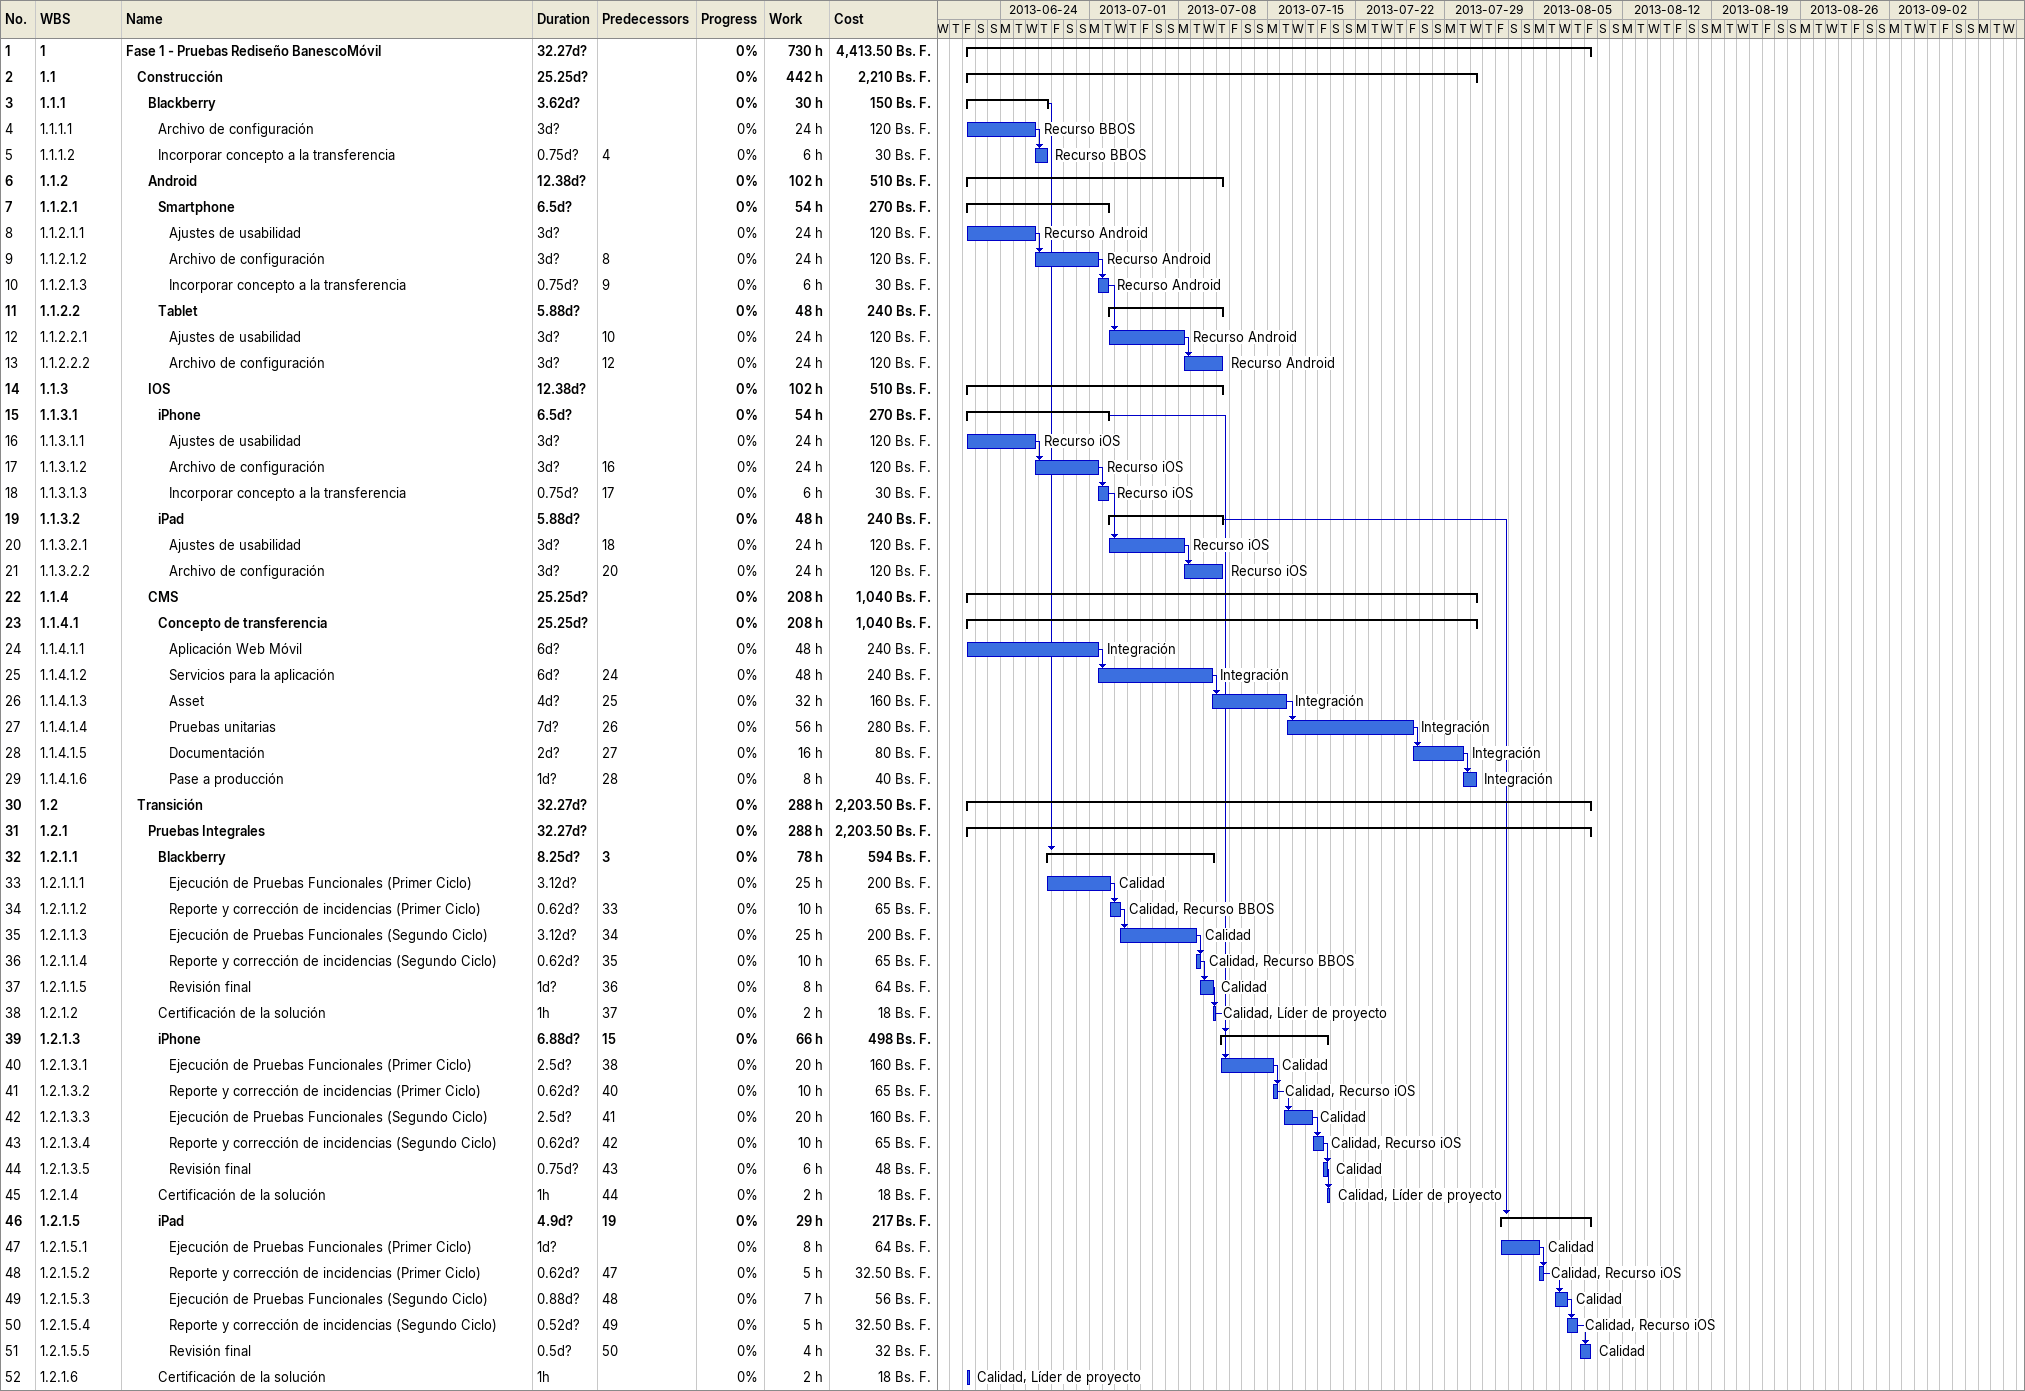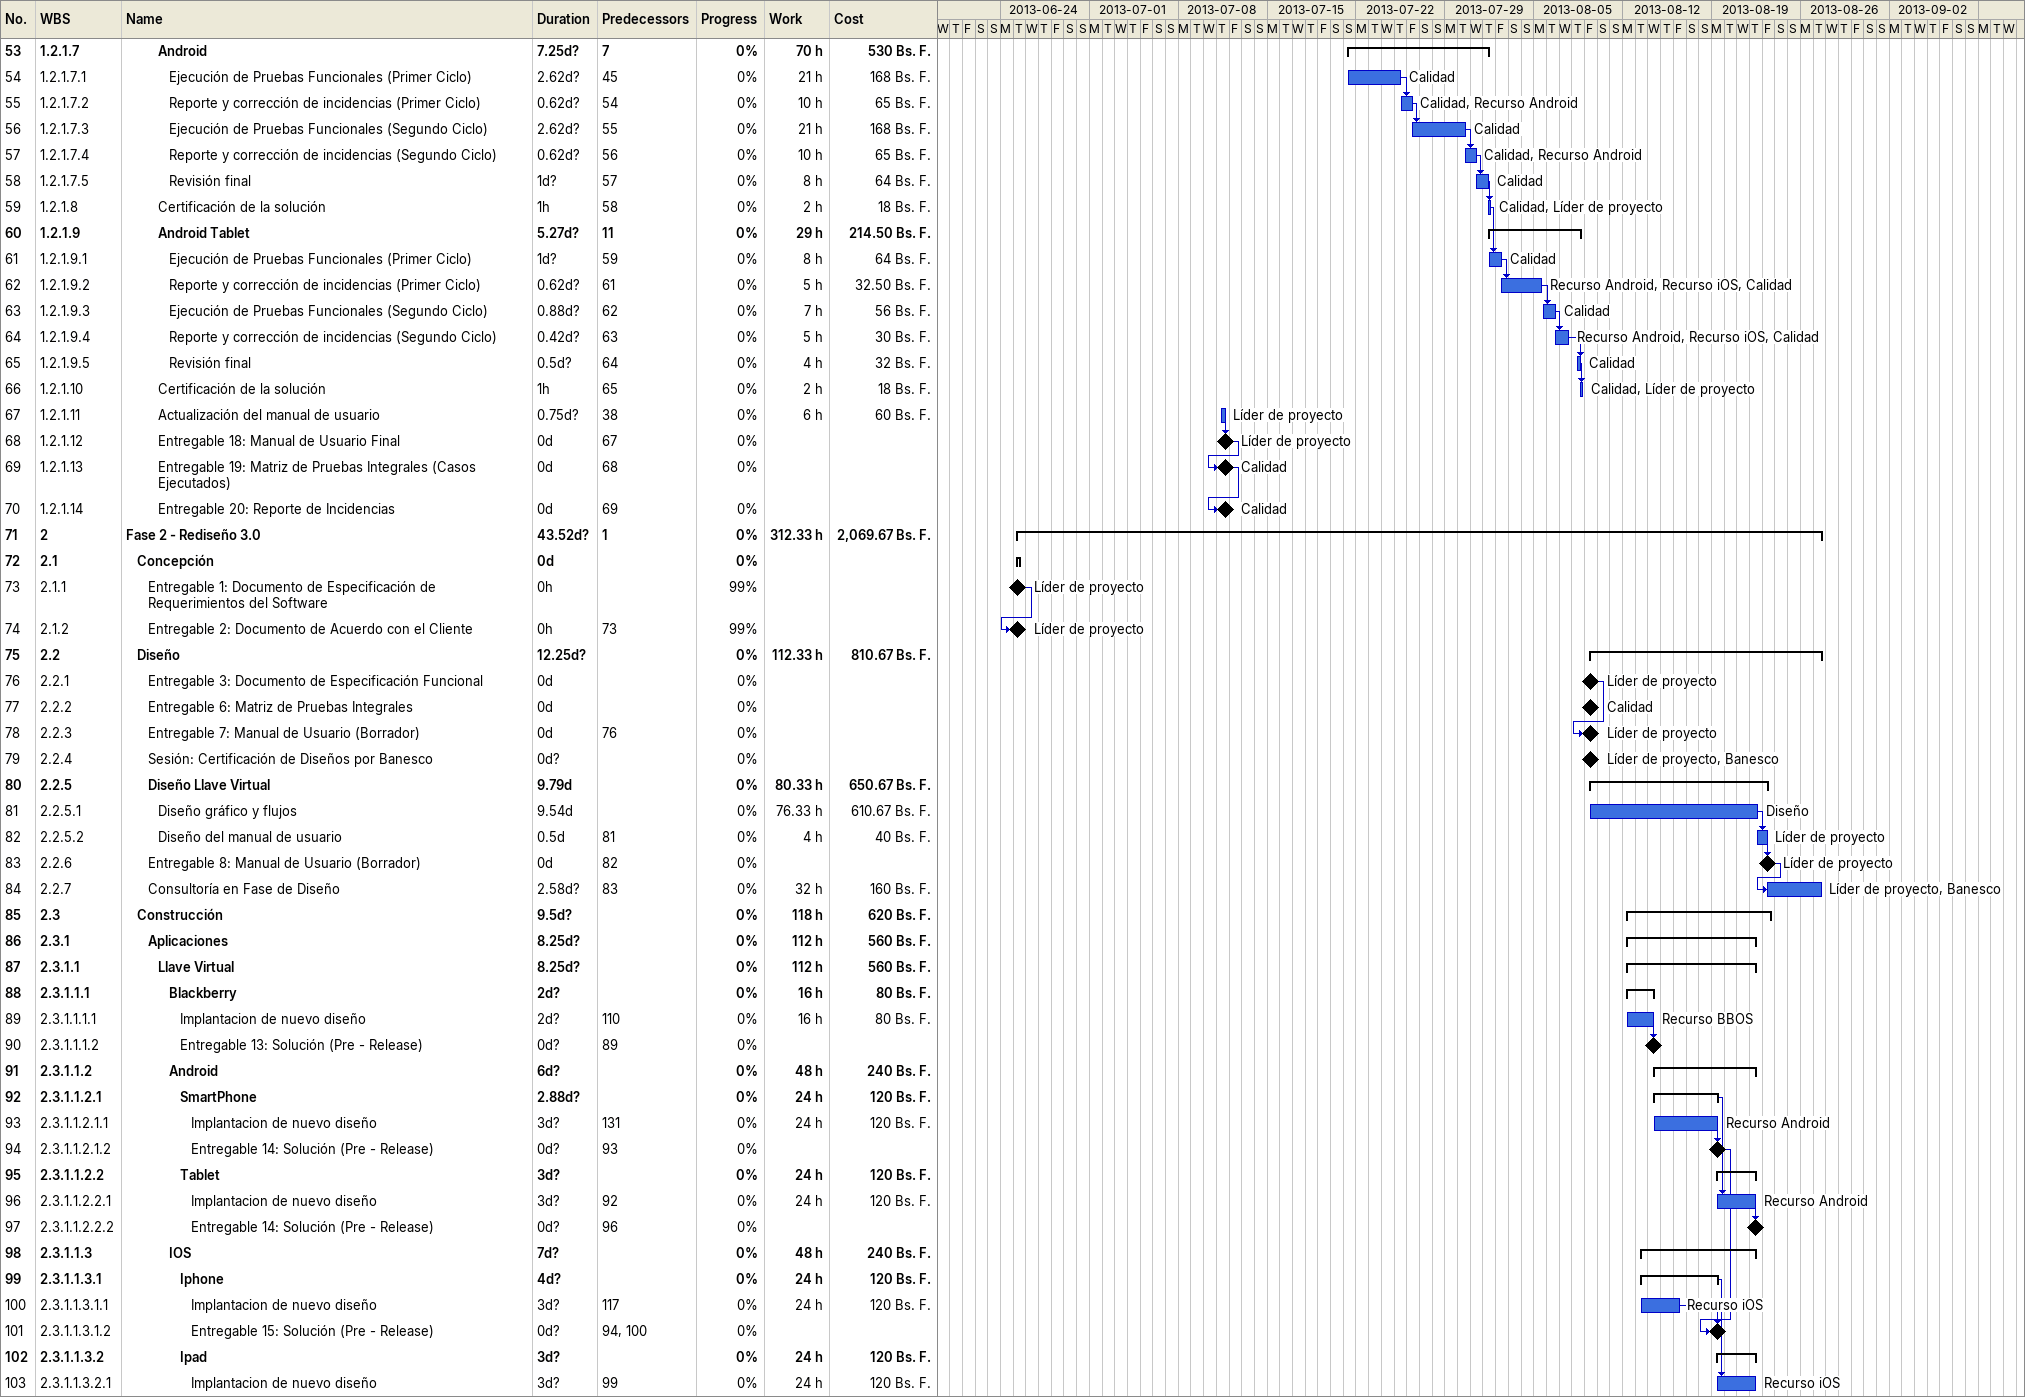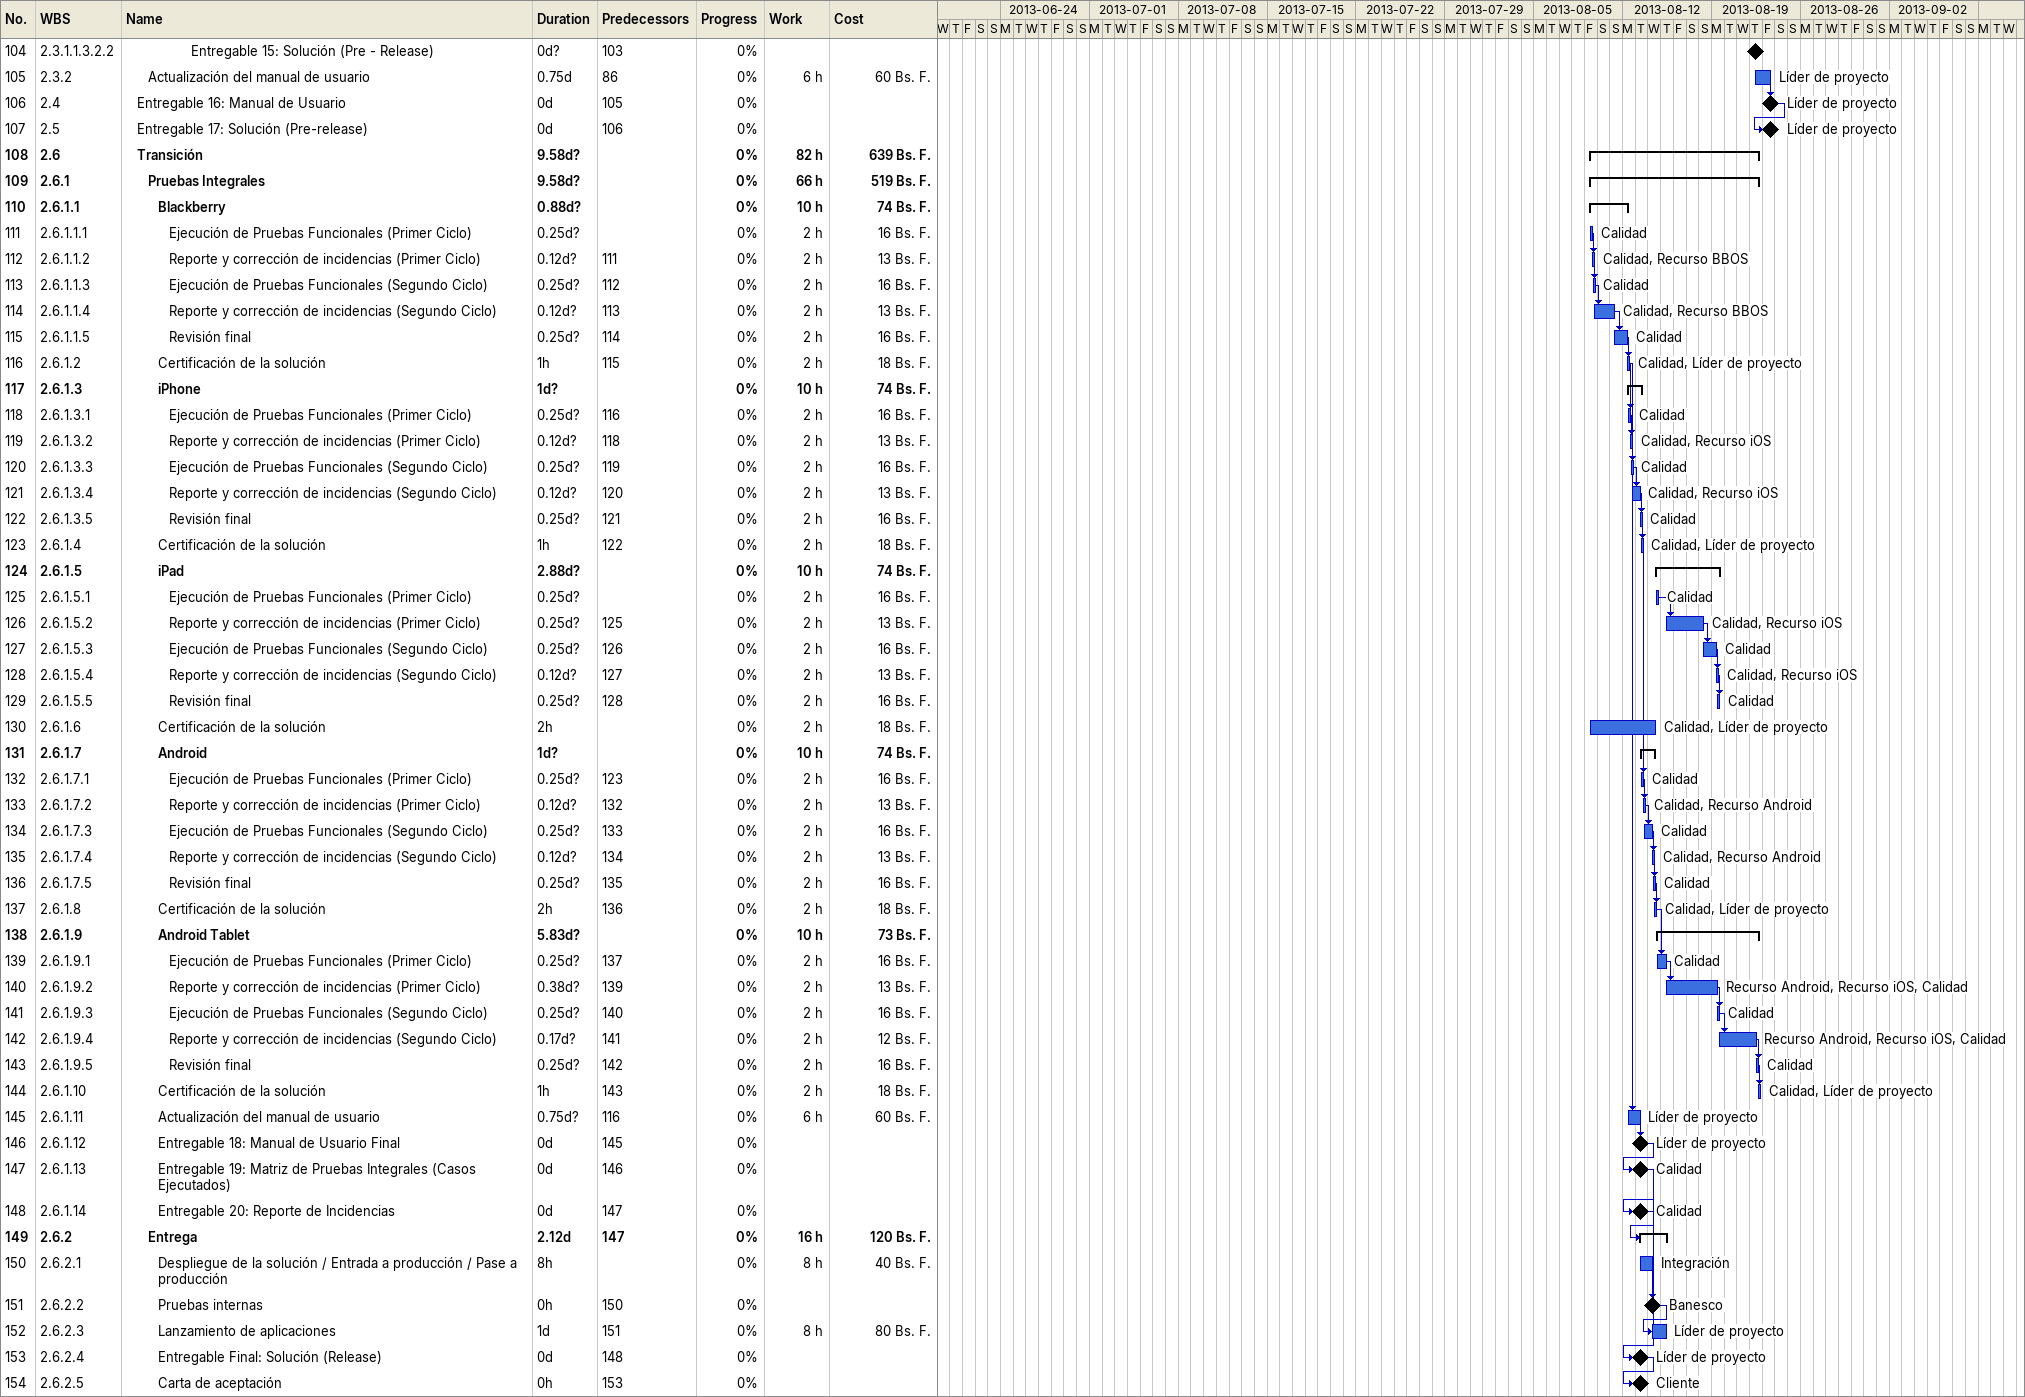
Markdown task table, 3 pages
| ID | WBS | Task | Duration | Start | Finish | Predecessors | Resources | % complete | Work (h) | Cost (Bs. F.) |
|---|---|---|---|---|---|---|---|---|---|---|
| 1 | 1 | **Fase 1 - Pruebas Rediseño BanescoMóvil** | 32.27d? | 2013-06-21 | 2013-08-09 |  |  | 0 | 730 | 4413.50 |
| 2 | 1.1 | **Construcción** | 25.25d? | 2013-06-21 | 2013-07-31 |  |  | 0 | 442 | 2210 |
| 3 | 1.1.1 | **Blackberry** | 3.62d? | 2013-06-21 | 2013-06-27 |  |  | 0 | 30 | 150 |
| 4 | 1.1.1.1 | Archivo de configuración | 3d? | 2013-06-21 | 2013-06-26 |  | Recurso BBOS | 0 | 24 | 120 |
| 5 | 1.1.1.2 | Incorporar concepto a la transferencia | 0.75d? | 2013-06-26 | 2013-06-27 | 4 | Recurso BBOS | 0 | 6 | 30 |
| 6 | 1.1.2 | **Android** | 12.38d? | 2013-06-21 | 2013-07-11 |  |  | 0 | 102 | 510 |
| 7 | 1.1.2.1 | **Smartphone** | 6.5d? | 2013-06-21 | 2013-07-02 |  |  | 0 | 54 | 270 |
| 8 | 1.1.2.1.1 | Ajustes de usabilidad | 3d? | 2013-06-21 | 2013-06-26 |  | Recurso Android | 0 | 24 | 120 |
| 9 | 1.1.2.1.2 | Archivo de configuración | 3d? | 2013-06-26 | 2013-07-01 | 8 | Recurso Android | 0 | 24 | 120 |
| 10 | 1.1.2.1.3 | Incorporar concepto a la transferencia | 0.75d? | 2013-07-01 | 2013-07-02 | 9 | Recurso Android | 0 | 6 | 30 |
| 11 | 1.1.2.2 | **Tablet** | 5.88d? | 2013-07-02 | 2013-07-11 |  |  | 0 | 48 | 240 |
| 12 | 1.1.2.2.1 | Ajustes de usabilidad | 3d? | 2013-07-02 | 2013-07-08 | 10 | Recurso Android | 0 | 24 | 120 |
| 13 | 1.1.2.2.2 | Archivo de configuración | 3d? | 2013-07-08 | 2013-07-11 | 12 | Recurso Android | 0 | 24 | 120 |
| 14 | 1.1.3 | **IOS** | 12.38d? | 2013-06-21 | 2013-07-11 |  |  | 0 | 102 | 510 |
| 15 | 1.1.3.1 | **iPhone** | 6.5d? | 2013-06-21 | 2013-07-02 |  |  | 0 | 54 | 270 |
| 16 | 1.1.3.1.1 | Ajustes de usabilidad | 3d? | 2013-06-21 | 2013-06-26 |  | Recurso iOS | 0 | 24 | 120 |
| 17 | 1.1.3.1.2 | Archivo de configuración | 3d? | 2013-06-26 | 2013-07-01 | 16 | Recurso iOS | 0 | 24 | 120 |
| 18 | 1.1.3.1.3 | Incorporar concepto a la transferencia | 0.75d? | 2013-07-01 | 2013-07-02 | 17 | Recurso iOS | 0 | 6 | 30 |
| 19 | 1.1.3.2 | **iPad** | 5.88d? | 2013-07-02 | 2013-07-11 |  |  | 0 | 48 | 240 |
| 20 | 1.1.3.2.1 | Ajustes de usabilidad | 3d? | 2013-07-02 | 2013-07-08 | 18 | Recurso iOS | 0 | 24 | 120 |
| 21 | 1.1.3.2.2 | Archivo de configuración | 3d? | 2013-07-08 | 2013-07-11 | 20 | Recurso iOS | 0 | 24 | 120 |
| 22 | 1.1.4 | **CMS** | 25.25d? | 2013-06-21 | 2013-07-31 |  |  | 0 | 208 | 1040 |
| 23 | 1.1.4.1 | **Concepto de transferencia** | 25.25d? | 2013-06-21 | 2013-07-31 |  |  | 0 | 208 | 1040 |
| 24 | 1.1.4.1.1 | Aplicación Web Móvil | 6d? | 2013-06-21 | 2013-07-01 |  | Integración | 0 | 48 | 240 |
| 25 | 1.1.4.1.2 | Servicios para la aplicación | 6d? | 2013-07-01 | 2013-07-10 | 24 | Integración | 0 | 48 | 240 |
| 26 | 1.1.4.1.3 | Asset | 4d? | 2013-07-10 | 2013-07-16 | 25 | Integración | 0 | 32 | 160 |
| 27 | 1.1.4.1.4 | Pruebas unitarias | 7d? | 2013-07-16 | 2013-07-26 | 26 | Integración | 0 | 56 | 280 |
| 28 | 1.1.4.1.5 | Documentación | 2d? | 2013-07-26 | 2013-07-30 | 27 | Integración | 0 | 16 | 80 |
| 29 | 1.1.4.1.6 | Pase a producción | 1d? | 2013-07-30 | 2013-07-31 | 28 | Integración | 0 | 8 | 40 |
| 30 | 1.2 | **Transición** | 32.27d? | 2013-06-21 | 2013-08-09 |  |  | 0 | 288 | 2203.50 |
| 31 | 1.2.1 | **Pruebas Integrales** | 32.27d? | 2013-06-21 | 2013-08-09 |  |  | 0 | 288 | 2203.50 |
| 32 | 1.2.1.1 | **Blackberry** | 8.25d? | 2013-06-27 | 2013-07-10 | 3 |  | 0 | 78 | 594 |
| 33 | 1.2.1.1.1 | Ejecución de Pruebas Funcionales (Primer Ciclo) | 3.12d? | 2013-06-27 | 2013-07-02 |  | Calidad | 0 | 25 | 200 |
| 34 | 1.2.1.1.2 | Reporte y corrección de incidencias (Primer Ciclo) | 0.62d? | 2013-07-02 | 2013-07-03 | 33 | Calidad, Recurso BBOS | 0 | 10 | 65 |
| 35 | 1.2.1.1.3 | Ejecución de Pruebas Funcionales (Segundo Ciclo) | 3.12d? | 2013-07-03 | 2013-07-09 | 34 | Calidad | 0 | 25 | 200 |
| 36 | 1.2.1.1.4 | Reporte y corrección de incidencias (Segundo Ciclo) | 0.62d? | 2013-07-09 | 2013-07-09 | 35 | Calidad, Recurso BBOS | 0 | 10 | 65 |
| 37 | 1.2.1.1.5 | Revisión final | 1d? | 2013-07-09 | 2013-07-10 | 36 | Calidad | 0 | 8 | 64 |
| 38 | 1.2.1.2 | Certificación de la solución | 1h | 2013-07-10 | 2013-07-10 | 37 | Calidad, Líder de proyecto | 0 | 2 | 18 |
| 39 | 1.2.1.3 | **iPhone** | 6.88d? | 2013-07-11 | 2013-07-19 | 15 |  | 0 | 66 | 498 |
| 40 | 1.2.1.3.1 | Ejecución de Pruebas Funcionales (Primer Ciclo) | 2.5d? | 2013-07-11 | 2013-07-15 | 38 | Calidad | 0 | 20 | 160 |
| 41 | 1.2.1.3.2 | Reporte y corrección de incidencias (Primer Ciclo) | 0.62d? | 2013-07-15 | 2013-07-15 | 40 | Calidad, Recurso iOS | 0 | 10 | 65 |
| 42 | 1.2.1.3.3 | Ejecución de Pruebas Funcionales (Segundo Ciclo) | 2.5d? | 2013-07-16 | 2013-07-18 | 41 | Calidad | 0 | 20 | 160 |
| 43 | 1.2.1.3.4 | Reporte y corrección de incidencias (Segundo Ciclo) | 0.62d? | 2013-07-18 | 2013-07-19 | 42 | Calidad, Recurso iOS | 0 | 10 | 65 |
| 44 | 1.2.1.3.5 | Revisión final | 0.75d? | 2013-07-19 | 2013-07-19 | 43 | Calidad | 0 | 6 | 48 |
| 45 | 1.2.1.4 | Certificación de la solución | 1h | 2013-07-19 | 2013-07-19 | 44 | Calidad, Líder de proyecto | 0 | 2 | 18 |
| 46 | 1.2.1.5 | **iPad** | 4.9d? | 2013-08-02 | 2013-08-09 | 19 |  | 0 | 29 | 217 |
| 47 | 1.2.1.5.1 | Ejecución de Pruebas Funcionales (Primer Ciclo) | 1d? | 2013-08-02 | 2013-08-05 |  | Calidad | 0 | 8 | 64 |
| 48 | 1.2.1.5.2 | Reporte y corrección de incidencias (Primer Ciclo) | 0.62d? | 2013-08-05 | 2013-08-05 | 47 | Calidad, Recurso iOS | 0 | 5 | 32.50 |
| 49 | 1.2.1.5.3 | Ejecución de Pruebas Funcionales (Segundo Ciclo) | 0.88d? | 2013-08-06 | 2013-08-07 | 48 | Calidad | 0 | 7 | 56 |
| 50 | 1.2.1.5.4 | Reporte y corrección de incidencias (Segundo Ciclo) | 0.52d? | 2013-08-07 | 2013-08-08 | 49 | Calidad, Recurso iOS | 0 | 5 | 32.50 |
| 51 | 1.2.1.5.5 | Revisión final | 0.5d? | 2013-08-08 | 2013-08-09 | 50 | Calidad | 0 | 4 | 32 |
| 52 | 1.2.1.6 | Certificación de la solución | 1h | 2013-06-21 | 2013-06-21 |  | Calidad, Líder de proyecto | 0 | 2 | 18 |
| 53 | 1.2.1.7 | **Android** | 7.25d? | 2013-07-21 | 2013-08-01 | 7 |  | 0 | 70 | 530 |
| 54 | 1.2.1.7.1 | Ejecución de Pruebas Funcionales (Primer Ciclo) | 2.62d? | 2013-07-21 | 2013-07-25 | 45 | Calidad | 0 | 21 | 168 |
| 55 | 1.2.1.7.2 | Reporte y corrección de incidencias (Primer Ciclo) | 0.62d? | 2013-07-25 | 2013-07-26 | 54 | Calidad, Recurso Android | 0 | 10 | 65 |
| 56 | 1.2.1.7.3 | Ejecución de Pruebas Funcionales (Segundo Ciclo) | 2.62d? | 2013-07-26 | 2013-07-30 | 55 | Calidad | 0 | 21 | 168 |
| 57 | 1.2.1.7.4 | Reporte y corrección de incidencias (Segundo Ciclo) | 0.62d? | 2013-07-30 | 2013-07-31 | 56 | Calidad, Recurso Android | 0 | 10 | 65 |
| 58 | 1.2.1.7.5 | Revisión final | 1d? | 2013-07-31 | 2013-08-01 | 57 | Calidad | 0 | 8 | 64 |
| 59 | 1.2.1.8 | Certificación de la solución | 1h | 2013-08-01 | 2013-08-01 | 58 | Calidad, Líder de proyecto | 0 | 2 | 18 |
| 60 | 1.2.1.9 | **Android Tablet** | 5.27d? | 2013-08-01 | 2013-08-08 | 11 |  | 0 | 29 | 214.50 |
| 61 | 1.2.1.9.1 | Ejecución de Pruebas Funcionales (Primer Ciclo) | 1d? | 2013-08-01 | 2013-08-02 | 59 | Calidad | 0 | 8 | 64 |
| 62 | 1.2.1.9.2 | Reporte y corrección de incidencias (Primer Ciclo) | 0.62d? | 2013-08-02 | 2013-08-05 | 61 | Recurso Android, Recurso iOS, Calidad | 0 | 5 | 32.50 |
| 63 | 1.2.1.9.3 | Ejecución de Pruebas Funcionales (Segundo Ciclo) | 0.88d? | 2013-08-05 | 2013-08-06 | 62 | Calidad | 0 | 7 | 56 |
| 64 | 1.2.1.9.4 | Reporte y corrección de incidencias (Segundo Ciclo) | 0.42d? | 2013-08-06 | 2013-08-07 | 63 | Recurso Android, Recurso iOS, Calidad | 0 | 5 | 30 |
| 65 | 1.2.1.9.5 | Revisión final | 0.5d? | 2013-08-08 | 2013-08-08 | 64 | Calidad | 0 | 4 | 32 |
| 66 | 1.2.1.10 | Certificación de la solución | 1h | 2013-08-08 | 2013-08-08 | 65 | Calidad, Líder de proyecto | 0 | 2 | 18 |
| 67 | 1.2.1.11 | Actualización del manual de usuario | 0.75d? | 2013-07-11 | 2013-07-11 | 38 | Líder de proyecto | 0 | 6 | 60 |
| 68 | 1.2.1.12 | Entregable 18: Manual de Usuario Final | 0d | 2013-07-11 | 2013-07-11 | 67 | Líder de proyecto | 0 |  |  |
| 69 | 1.2.1.13 | Entregable 19: Matriz de Pruebas Integrales (Casos Ejecutados) | 0d | 2013-07-11 | 2013-07-11 | 68 | Calidad | 0 |  |  |
| 70 | 1.2.1.14 | Entregable 20: Reporte de Incidencias | 0d | 2013-07-11 | 2013-07-11 | 69 | Calidad | 0 |  |  |
| 71 | 2 | **Fase 2 - Rediseño 3.0** | 43.52d? | 2013-06-25 | 2013-08-27 | 1 |  | 0 | 312.33 | 2069.67 |
| 72 | 2.1 | **Concepción** | 0d | 2013-06-25 | 2013-06-25 |  |  | 0 |  |  |
| 73 | 2.1.1 | Entregable 1: Documento de Especificación de Requerimientos del Software | 0h | 2013-06-25 | 2013-06-25 |  | Líder de proyecto | 99 |  |  |
| 74 | 2.1.2 | Entregable 2: Documento de Acuerdo con el Cliente | 0h | 2013-06-25 | 2013-06-25 | 73 | Líder de proyecto | 99 |  |  |
| 75 | 2.2 | **Diseño** | 12.25d? | 2013-08-09 | 2013-08-27 |  |  | 0 | 112.33 | 810.67 |
| 76 | 2.2.1 | Entregable 3: Documento de Especificación Funcional | 0d | 2013-08-09 | 2013-08-09 |  | Líder de proyecto | 0 |  |  |
| 77 | 2.2.2 | Entregable 6: Matriz de Pruebas Integrales | 0d | 2013-08-09 | 2013-08-09 |  | Calidad | 0 |  |  |
| 78 | 2.2.3 | Entregable 7: Manual de Usuario (Borrador) | 0d | 2013-08-09 | 2013-08-09 | 76 | Líder de proyecto | 0 |  |  |
| 79 | 2.2.4 | Sesión: Certificación de Diseños por Banesco | 0d? | 2013-08-09 | 2013-08-09 |  | Líder de proyecto, Banesco | 0 |  |  |
| 80 | 2.2.5 | **Diseño Llave Virtual** | 9.79d | 2013-08-09 | 2013-08-23 |  |  | 0 | 80.33 | 650.67 |
| 81 | 2.2.5.1 | Diseño gráfico y flujos | 9.54d | 2013-08-09 | 2013-08-22 |  | Diseño | 0 | 76.33 | 610.67 |
| 82 | 2.2.5.2 | Diseño del manual de usuario | 0.5d | 2013-08-22 | 2013-08-23 | 81 | Líder de proyecto | 0 | 4 | 40 |
| 83 | 2.2.6 | Entregable 8: Manual de Usuario (Borrador) | 0d | 2013-08-23 | 2013-08-23 | 82 | Líder de proyecto | 0 |  |  |
| 84 | 2.2.7 | Consultoría en Fase de Diseño | 2.58d? | 2013-08-23 | 2013-08-27 | 83 | Líder de proyecto, Banesco | 0 | 32 | 160 |
| 85 | 2.3 | **Construcción** | 9.5d? | 2013-08-12 | 2013-08-23 |  |  | 0 | 118 | 620 |
| 86 | 2.3.1 | **Aplicaciones** | 8.25d? | 2013-08-12 | 2013-08-22 |  |  | 0 | 112 | 560 |
| 87 | 2.3.1.1 | **Llave Virtual** | 8.25d? | 2013-08-12 | 2013-08-22 |  |  | 0 | 112 | 560 |
| 88 | 2.3.1.1.1 | **Blackberry** | 2d? | 2013-08-12 | 2013-08-14 |  |  | 0 | 16 | 80 |
| 89 | 2.3.1.1.1.1 | Implantacion de nuevo diseño | 2d? | 2013-08-12 | 2013-08-14 | 110 | Recurso BBOS | 0 | 16 | 80 |
| 90 | 2.3.1.1.1.2 | Entregable 13: Solución (Pre - Release) | 0d? | 2013-08-14 | 2013-08-14 | 89 |  | 0 |  |  |
| 91 | 2.3.1.1.2 | **Android** | 6d? | 2013-08-14 | 2013-08-22 |  |  | 0 | 48 | 240 |
| 92 | 2.3.1.1.2.1 | **SmartPhone** | 2.88d? | 2013-08-14 | 2013-08-19 |  |  | 0 | 24 | 120 |
| 93 | 2.3.1.1.2.1.1 | Implantacion de nuevo diseño | 3d? | 2013-08-14 | 2013-08-19 | 131 | Recurso Android | 0 | 24 | 120 |
| 94 | 2.3.1.1.2.1.2 | Entregable 14: Solución (Pre - Release) | 0d? | 2013-08-19 | 2013-08-19 | 93 |  | 0 |  |  |
| 95 | 2.3.1.1.2.2 | **Tablet** | 3d? | 2013-08-19 | 2013-08-22 |  |  | 0 | 24 | 120 |
| 96 | 2.3.1.1.2.2.1 | Implantacion de nuevo diseño | 3d? | 2013-08-19 | 2013-08-22 | 92 | Recurso Android | 0 | 24 | 120 |
| 97 | 2.3.1.1.2.2.2 | Entregable 14: Solución (Pre - Release) | 0d? | 2013-08-22 | 2013-08-22 | 96 |  | 0 |  |  |
| 98 | 2.3.1.1.3 | **IOS** | 7d? | 2013-08-13 | 2013-08-22 |  |  | 0 | 48 | 240 |
| 99 | 2.3.1.1.3.1 | **Iphone** | 4d? | 2013-08-13 | 2013-08-19 |  |  | 0 | 24 | 120 |
| 100 | 2.3.1.1.3.1.1 | Implantacion de nuevo diseño | 3d? | 2013-08-13 | 2013-08-16 | 117 | Recurso iOS | 0 | 24 | 120 |
| 101 | 2.3.1.1.3.1.2 | Entregable 15: Solución (Pre - Release) | 0d? | 2013-08-19 | 2013-08-19 | 94, 100 |  | 0 |  |  |
| 102 | 2.3.1.1.3.2 | **Ipad** | 3d? | 2013-08-19 | 2013-08-22 |  |  | 0 | 24 | 120 |
| 103 | 2.3.1.1.3.2.1 | Implantacion de nuevo diseño | 3d? | 2013-08-19 | 2013-08-22 | 99 | Recurso iOS | 0 | 24 | 120 |
| 104 | 2.3.1.1.3.2.2 | Entregable 15: Solución (Pre - Release) | 0d? | 2013-08-22 | 2013-08-22 | 103 |  | 0 |  |  |
| 105 | 2.3.2 | Actualización del manual de usuario | 0.75d | 2013-08-22 | 2013-08-23 | 86 | Líder de proyecto | 0 | 6 | 60 |
| 106 | 2.4 | Entregable 16: Manual de Usuario | 0d | 2013-08-23 | 2013-08-23 | 105 | Líder de proyecto | 0 |  |  |
| 107 | 2.5 | Entregable 17: Solución (Pre-release) | 0d | 2013-08-23 | 2013-08-23 | 106 | Líder de proyecto | 0 |  |  |
| 108 | 2.6 | **Transición** | 9.58d? | 2013-08-09 | 2013-08-22 |  |  | 0 | 82 | 639 |
| 109 | 2.6.1 | **Pruebas Integrales** | 9.58d? | 2013-08-09 | 2013-08-22 |  |  | 0 | 66 | 519 |
| 110 | 2.6.1.1 | **Blackberry** | 0.88d? | 2013-08-09 | 2013-08-12 |  |  | 0 | 10 | 74 |
| 111 | 2.6.1.1.1 | Ejecución de Pruebas Funcionales (Primer Ciclo) | 0.25d? | 2013-08-09 | 2013-08-09 |  | Calidad | 0 | 2 | 16 |
| 112 | 2.6.1.1.2 | Reporte y corrección de incidencias (Primer Ciclo) | 0.12d? | 2013-08-09 | 2013-08-09 | 111 | Calidad, Recurso BBOS | 0 | 2 | 13 |
| 113 | 2.6.1.1.3 | Ejecución de Pruebas Funcionales (Segundo Ciclo) | 0.25d? | 2013-08-09 | 2013-08-09 | 112 | Calidad | 0 | 2 | 16 |
| 114 | 2.6.1.1.4 | Reporte y corrección de incidencias (Segundo Ciclo) | 0.12d? | 2013-08-09 | 2013-08-11 | 113 | Calidad, Recurso BBOS | 0 | 2 | 13 |
| 115 | 2.6.1.1.5 | Revisión final | 0.25d? | 2013-08-11 | 2013-08-12 | 114 | Calidad | 0 | 2 | 16 |
| 116 | 2.6.1.2 | Certificación de la solución | 1h | 2013-08-12 | 2013-08-12 | 115 | Calidad, Líder de proyecto | 0 | 2 | 18 |
| 117 | 2.6.1.3 | **iPhone** | 1d? | 2013-08-12 | 2013-08-13 |  |  | 0 | 10 | 74 |
| 118 | 2.6.1.3.1 | Ejecución de Pruebas Funcionales (Primer Ciclo) | 0.25d? | 2013-08-12 | 2013-08-12 | 116 | Calidad | 0 | 2 | 16 |
| 119 | 2.6.1.3.2 | Reporte y corrección de incidencias (Primer Ciclo) | 0.12d? | 2013-08-12 | 2013-08-12 | 118 | Calidad, Recurso iOS | 0 | 2 | 13 |
| 120 | 2.6.1.3.3 | Ejecución de Pruebas Funcionales (Segundo Ciclo) | 0.25d? | 2013-08-12 | 2013-08-12 | 119 | Calidad | 0 | 2 | 16 |
| 121 | 2.6.1.3.4 | Reporte y corrección de incidencias (Segundo Ciclo) | 0.12d? | 2013-08-12 | 2013-08-13 | 120 | Calidad, Recurso iOS | 0 | 2 | 13 |
| 122 | 2.6.1.3.5 | Revisión final | 0.25d? | 2013-08-13 | 2013-08-13 | 121 | Calidad | 0 | 2 | 16 |
| 123 | 2.6.1.4 | Certificación de la solución | 1h | 2013-08-13 | 2013-08-13 | 122 | Calidad, Líder de proyecto | 0 | 2 | 18 |
| 124 | 2.6.1.5 | **iPad** | 2.88d? | 2013-08-14 | 2013-08-19 |  |  | 0 | 10 | 74 |
| 125 | 2.6.1.5.1 | Ejecución de Pruebas Funcionales (Primer Ciclo) | 0.25d? | 2013-08-14 | 2013-08-14 |  | Calidad | 0 | 2 | 16 |
| 126 | 2.6.1.5.2 | Reporte y corrección de incidencias (Primer Ciclo) | 0.25d? | 2013-08-15 | 2013-08-18 | 125 | Calidad, Recurso iOS | 0 | 2 | 13 |
| 127 | 2.6.1.5.3 | Ejecución de Pruebas Funcionales (Segundo Ciclo) | 0.25d? | 2013-08-18 | 2013-08-19 | 126 | Calidad | 0 | 2 | 16 |
| 128 | 2.6.1.5.4 | Reporte y corrección de incidencias (Segundo Ciclo) | 0.12d? | 2013-08-19 | 2013-08-19 | 127 | Calidad, Recurso iOS | 0 | 2 | 13 |
| 129 | 2.6.1.5.5 | Revisión final | 0.25d? | 2013-08-19 | 2013-08-19 | 128 | Calidad | 0 | 2 | 16 |
| 130 | 2.6.1.6 | Certificación de la solución | 2h | 2013-08-09 | 2013-08-14 |  | Calidad, Líder de proyecto | 0 | 2 | 18 |
| 131 | 2.6.1.7 | **Android** | 1d? | 2013-08-13 | 2013-08-14 |  |  | 0 | 10 | 74 |
| 132 | 2.6.1.7.1 | Ejecución de Pruebas Funcionales (Primer Ciclo) | 0.25d? | 2013-08-13 | 2013-08-13 | 123 | Calidad | 0 | 2 | 16 |
| 133 | 2.6.1.7.2 | Reporte y corrección de incidencias (Primer Ciclo) | 0.12d? | 2013-08-13 | 2013-08-13 | 132 | Calidad, Recurso Android | 0 | 2 | 13 |
| 134 | 2.6.1.7.3 | Ejecución de Pruebas Funcionales (Segundo Ciclo) | 0.25d? | 2013-08-13 | 2013-08-14 | 133 | Calidad | 0 | 2 | 16 |
| 135 | 2.6.1.7.4 | Reporte y corrección de incidencias (Segundo Ciclo) | 0.12d? | 2013-08-14 | 2013-08-14 | 134 | Calidad, Recurso Android | 0 | 2 | 13 |
| 136 | 2.6.1.7.5 | Revisión final | 0.25d? | 2013-08-14 | 2013-08-14 | 135 | Calidad | 0 | 2 | 16 |
| 137 | 2.6.1.8 | Certificación de la solución | 2h | 2013-08-14 | 2013-08-14 | 136 | Calidad, Líder de proyecto | 0 | 2 | 18 |
| 138 | 2.6.1.9 | **Android Tablet** | 5.83d? | 2013-08-14 | 2013-08-22 |  |  | 0 | 10 | 73 |
| 139 | 2.6.1.9.1 | Ejecución de Pruebas Funcionales (Primer Ciclo) | 0.25d? | 2013-08-14 | 2013-08-15 | 137 | Calidad | 0 | 2 | 16 |
| 140 | 2.6.1.9.2 | Reporte y corrección de incidencias (Primer Ciclo) | 0.38d? | 2013-08-15 | 2013-08-19 | 139 | Recurso Android, Recurso iOS, Calidad | 0 | 2 | 13 |
| 141 | 2.6.1.9.3 | Ejecución de Pruebas Funcionales (Segundo Ciclo) | 0.25d? | 2013-08-19 | 2013-08-19 | 140 | Calidad | 0 | 2 | 16 |
| 142 | 2.6.1.9.4 | Reporte y corrección de incidencias (Segundo Ciclo) | 0.17d? | 2013-08-19 | 2013-08-22 | 141 | Recurso Android, Recurso iOS, Calidad | 0 | 2 | 12 |
| 143 | 2.6.1.9.5 | Revisión final | 0.25d? | 2013-08-22 | 2013-08-22 | 142 | Calidad | 0 | 2 | 16 |
| 144 | 2.6.1.10 | Certificación de la solución | 1h | 2013-08-22 | 2013-08-22 | 143 | Calidad, Líder de proyecto | 0 | 2 | 18 |
| 145 | 2.6.1.11 | Actualización del manual de usuario | 0.75d? | 2013-08-12 | 2013-08-13 | 116 | Líder de proyecto | 0 | 6 | 60 |
| 146 | 2.6.1.12 | Entregable 18: Manual de Usuario Final | 0d | 2013-08-13 | 2013-08-13 | 145 | Líder de proyecto | 0 |  |  |
| 147 | 2.6.1.13 | Entregable 19: Matriz de Pruebas Integrales (Casos Ejecutados) | 0d | 2013-08-13 | 2013-08-13 | 146 | Calidad | 0 |  |  |
| 148 | 2.6.1.14 | Entregable 20: Reporte de Incidencias | 0d | 2013-08-13 | 2013-08-13 | 147 | Calidad | 0 |  |  |
| 149 | 2.6.2 | **Entrega** | 2.12d | 2013-08-13 | 2013-08-15 | 147 |  | 0 | 16 | 120 |
| 150 | 2.6.2.1 | Despliegue de la solución / Entrada a producción / Pase a producción | 8h | 2013-08-13 | 2013-08-14 |  | Integración | 0 | 8 | 40 |
| 151 | 2.6.2.2 | Pruebas internas | 0h | 2013-08-14 | 2013-08-14 | 150 | Banesco | 0 |  |  |
| 152 | 2.6.2.3 | Lanzamiento de aplicaciones | 1d | 2013-08-14 | 2013-08-15 | 151 | Líder de proyecto | 0 | 8 | 80 |
| 153 | 2.6.2.4 | Entregable Final: Solución (Release) | 0d | 2013-08-13 | 2013-08-13 | 148 | Líder de proyecto | 0 |  |  |
| 154 | 2.6.2.5 | Carta de aceptación | 0h | 2013-08-13 | 2013-08-13 | 153 | Cliente | 0 |  |  |
